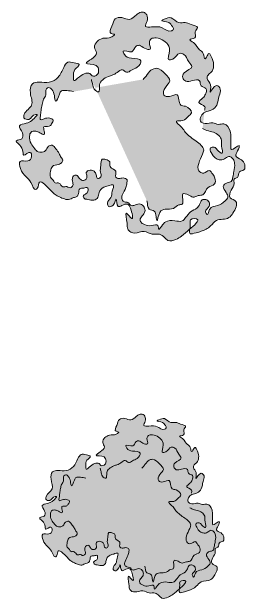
# Model space of a CAD drawing. Header units: metres. Extents: x 180 to 3220, y 13789 to 15035.
# Drawn here: x 1082.64 to 1085.23, y 13824.57 to 13831.1 of the extents above; entities that cross this region are included whole.
import ezdxf

# ---------------------------------------------------------------- set-up
doc = ezdxf.new("R2010")
doc.units = ezdxf.units.M
doc.header["$MEASUREMENT"] = 0
doc.layers.add('04 Дендроплан (растения)', color=7, linetype='Continuous')

# ---------------------------------------------------------------- blocks, each defined once
blk = doc.blocks.new('Кустарник 2 м желтый')
at = {"layer": '04 Дендроплан (растения)', "lineweight": 0, "true_color": 0xfcdf4f}
h = blk.add_hatch(color=41, dxfattribs=at)
edge = h.paths.add_edge_path()
edge.add_spline(control_points=[(-0.8775, -0.4329), (-0.8934, -0.4295), (-0.8897, -0.4759), (-0.9318, -0.5247), (-0.9571, -0.4306), (-1.0114, -0.3848), (-1.0582, -0.3327), (-1.076, -0.2282), (-0.9892, -0.2618), (-0.9484, -0.2159), (-0.9649, -0.1441), (-1.0405, -0.2233), (-1.0207, -0.1182), (-1.1339, -0.0626), (-1.0302, -0.0559), (-1.0312, 0.0133), (-1.0917, 0.0778), (-0.9743, 0.0931), (-0.9422, 0.1227), (-0.9005, 0.1711), (-0.9515, 0.1721), (-0.9599, 0.1131), (-1.0321, 0.1316), (-1.0185, 0.2014), (-0.927, 0.2462), (-0.9752, 0.3511), (-0.9672, 0.4536), (-0.8765, 0.4637), (-0.798, 0.4462), (-0.7059, 0.5014), (-0.6788, 0.5766), (-0.6361, 0.6512), (-0.583, 0.6335), (-0.5061, 0.6212), (-0.5862, 0.5706), (-0.578, 0.5248), (-0.5827, 0.4533), (-0.5124, 0.5328), (-0.4409, 0.5561), (-0.4089, 0.5046), (-0.3614, 0.5207), (-0.3522, 0.5678), (-0.3721, 0.6332), (-0.5055, 0.6116), (-0.4116, 0.6712), (-0.3568, 0.7145), (-0.4049, 0.773), (-0.3722, 0.8292), (-0.3098, 0.8636), (-0.2602, 0.8469), (-0.1974, 0.8921), (-0.2734, 0.8902), (-0.227, 0.9684), (-0.2221, 1.0351), (-0.1419, 1.0459), (-0.0774, 1.0052), (-0.0266, 1.0566), (0.013, 1.0873), (0.0547, 1.091), (0.0831, 1.0559), (0.0877, 1.012), (0.0469, 0.948), (0.1427, 0.9564), (0.2106, 0.963), (0.2721, 0.9021), (0.322, 0.9328), (0.2987, 0.9664), (0.2823, 1.0028), (0.1877, 1.0059), (0.2481, 1.0306), (0.3013, 1.0532), (0.3511, 0.9793), (0.423, 1.0031), (0.4669, 0.9726), (0.5501, 0.9598), (0.4952, 0.909), (0.5305, 0.8469), (0.4356, 0.846), (0.5207, 0.8056), (0.5327, 0.7523), (0.5893, 0.7271), (0.5887, 0.6539), (0.6161, 0.6901), (0.633, 0.7372), (0.6679, 0.658), (0.68, 0.6097), (0.6622, 0.5479), (0.6222, 0.5289), (0.6088, 0.4781), (0.6647, 0.4486), (0.6242, 0.3209), (0.6904, 0.4607), (0.7482, 0.3916), (0.7146, 0.3309), (0.7168, 0.2573), (0.6597, 0.2035), (0.5984, 0.199), (0.5591, 0.1609), (0.546, 0.1049), (0.6081, 0.0798), (0.6616, 0.1081), (0.7151, 0.0727), (0.7814, 0.1007), (0.8282, 0.0302), (0.8278, -0.0388), (0.8306, -0.0848), (0.8209, -0.1775), (0.922, -0.0734), (0.8915, -0.1608), (0.855, -0.2088), (0.9278, -0.2299), (0.9569, -0.2723), (0.9576, -0.3349), (0.8898, -0.3334), (0.9039, -0.3988), (0.8475, -0.4045), (0.868, -0.4628), (0.8276, -0.5026), (0.8034, -0.5859), (0.8865, -0.597), (0.8776, -0.6667), (0.849, -0.7101), (0.8035, -0.7796), (0.7028, -0.7572), (0.6456, -0.8406), (0.5768, -0.8753), (0.5179, -0.8884), (0.4375, -0.9177), (0.4746, -0.8298), (0.451, -0.7615), (0.5472, -0.7587), (0.5076, -0.8226), (0.4553, -0.8566), (0.3978, -0.9186), (0.335, -0.9528), (0.2704, -0.9732), (0.2324, -0.9295), (0.1894, -0.8934), (0.1195, -0.9144), (0.0635, -0.8701), (-0.0013, -0.8888), (-0.0591, -0.9003), (-0.1035, -0.8536), (-0.0941, -0.8008), (-0.1318, -0.6681), (-0.0322, -0.8125), (-0.0627, -0.6812), (-0.0936, -0.6217), (-0.1405, -0.6426), (-0.1972, -0.6698), (-0.1917, -0.5456), (-0.2142, -0.6472), (-0.2675, -0.6647), (-0.2869, -0.6117), (-0.2337, -0.5774), (-0.2412, -0.5226), (-0.2052, -0.4451), (-0.2713, -0.4724), (-0.3163, -0.4792), (-0.3585, -0.5214), (-0.3546, -0.5762), (-0.4024, -0.6093), (-0.4435, -0.588), (-0.4852, -0.5919), (-0.5002, -0.553), (-0.4676, -0.5436), (-0.4476, -0.5228), (-0.4489, -0.4746), (-0.4902, -0.4943), (-0.5357, -0.4867), (-0.5309, -0.536), (-0.5475, -0.5701), (-0.5873, -0.5735), (-0.6241, -0.6001), (-0.6738, -0.5836), (-0.7158, -0.5655), (-0.7557, -0.5435), (-0.789, -0.5034), (-0.8275, -0.4665), (-0.8594, -0.4368), (-0.8775, -0.4329)], knot_values=[0, 0, 0, 0, 0.061635, 0.104191, 0.20069, 0.287743, 0.399729, 0.481531, 0.568583, 0.635648, 0.684134, 0.764334, 0.826964, 0.950272, 1.013409, 1.080272, 1.168532, 1.247819, 1.394597, 1.409479, 1.427557, 1.524682, 1.581269, 1.619678, 1.756166, 1.893623, 2.000641, 2.078584, 2.195344, 2.310781, 2.440226, 2.513605, 2.588141, 2.646149, 2.719321, 2.804029, 2.845045, 2.921578, 3.054193, 3.074566, 3.134737, 3.183093, 3.249164, 3.363631, 3.441023, 3.532365, 3.596253, 3.6716, 3.744423, 3.848663, 3.888401, 3.929251, 4.013292, 4.105978, 4.181645, 4.269648, 4.365204, 4.412428, 4.465819, 4.500984, 4.571137, 4.634313, 4.70192, 4.823299, 4.931602, 4.963088, 4.996582, 5.056515, 5.138901, 5.167728, 5.247716, 5.353469, 5.422828, 5.495918, 5.573328, 5.628111, 5.697334, 5.757868, 5.811625, 5.918047, 5.97726, 6.040717, 6.066188, 6.114678, 6.180549, 6.273287, 6.345576, 6.393396, 6.433357, 6.515698, 6.599412, 6.705793, 6.763065, 6.840231, 6.950856, 7.030388, 7.110358, 7.17348, 7.231698, 7.28937, 7.379027, 7.44284, 7.507501, 7.617387, 7.685443, 7.768072, 7.824905, 7.922952, 7.986383, 8.046084, 8.12391, 8.190001, 8.250549, 8.306808, 8.375221, 8.415102, 8.465452, 8.547205, 8.634018, 8.711041, 8.772989, 8.852075, 8.921518, 9.065475, 9.156831, 9.281194, 9.341014, 9.409287, 9.513022, 9.567263, 9.647679, 9.681069, 9.793758, 9.910756, 9.986414, 10.076361, 10.126146, 10.194641, 10.276903, 10.373982, 10.431678, 10.526687, 10.577361, 10.643499, 10.756646, 10.842438, 10.960426, 11.017187, 11.086315, 11.126767, 11.211481, 11.288046, 11.339845, 11.377829, 11.455283, 11.528342, 11.600891, 11.66055, 11.710968, 11.793735, 11.850802, 11.906359, 11.97582, 12.014837, 12.053183, 12.080761, 12.123243, 12.164381, 12.20847, 12.254369, 12.311415, 12.350029, 12.388398, 12.451439, 12.512501, 12.571422, 12.629825, 12.68256, 12.767304, 12.837585, 12.837585, 12.837585, 12.837585], degree=3, periodic=0)
at = {"layer": '04 Дендроплан (растения)', "color": 7, "lineweight": 0}
for points, knots in [([(-0.8775, -0.4329), (-0.8934, -0.4295), (-0.8897, -0.4759), (-0.9318, -0.5247), (-0.9571, -0.4306), (-1.0114, -0.3848), (-1.0582, -0.3327), (-1.076, -0.2282), (-0.9892, -0.2618), (-0.9484, -0.2159), (-0.9649, -0.1441), (-1.0405, -0.2233), (-1.0207, -0.1182), (-1.1339, -0.0626), (-1.0302, -0.0559), (-1.0312, 0.0133), (-1.0917, 0.0778), (-0.9743, 0.0931), (-0.9422, 0.1227), (-0.9005, 0.1711), (-0.9515, 0.1721), (-0.9599, 0.1131), (-1.0321, 0.1316), (-1.0185, 0.2014), (-0.927, 0.2462), (-0.9752, 0.3511), (-0.9672, 0.4536), (-0.8765, 0.4637), (-0.798, 0.4462), (-0.7059, 0.5014), (-0.6788, 0.5766), (-0.6361, 0.6512), (-0.583, 0.6335), (-0.5061, 0.6212), (-0.5862, 0.5706), (-0.578, 0.5248), (-0.5827, 0.4533), (-0.5124, 0.5328), (-0.4409, 0.5561), (-0.4089, 0.5046), (-0.3614, 0.5207), (-0.3522, 0.5678), (-0.3721, 0.6332), (-0.5055, 0.6116), (-0.4116, 0.6712), (-0.3568, 0.7145), (-0.4049, 0.773), (-0.3722, 0.8292), (-0.3098, 0.8636), (-0.2602, 0.8469), (-0.1974, 0.8921), (-0.2734, 0.8902), (-0.227, 0.9684), (-0.2221, 1.0351), (-0.1419, 1.0459), (-0.0774, 1.0052), (-0.0266, 1.0566), (0.013, 1.0873), (0.0547, 1.091), (0.0831, 1.0559), (0.0877, 1.012), (0.0469, 0.948), (0.1427, 0.9564), (0.2106, 0.963), (0.2721, 0.9021), (0.322, 0.9328), (0.2987, 0.9664), (0.2823, 1.0028), (0.1877, 1.0059), (0.2481, 1.0306), (0.3013, 1.0532), (0.3511, 0.9793), (0.423, 1.0031), (0.4669, 0.9726), (0.5501, 0.9598), (0.4952, 0.909), (0.5305, 0.8469), (0.4356, 0.846), (0.5207, 0.8056), (0.5327, 0.7523), (0.5893, 0.7271), (0.5887, 0.6539), (0.6161, 0.6901), (0.633, 0.7372), (0.6679, 0.658), (0.68, 0.6097), (0.6622, 0.5479), (0.6222, 0.5289), (0.6088, 0.4781), (0.6647, 0.4486), (0.6242, 0.3209), (0.6904, 0.4607), (0.7482, 0.3916), (0.7146, 0.3309), (0.7168, 0.2573), (0.6597, 0.2035), (0.5984, 0.199), (0.5591, 0.1609), (0.546, 0.1049), (0.6081, 0.0798), (0.6616, 0.1081), (0.7151, 0.0727), (0.7814, 0.1007), (0.8282, 0.0302), (0.8278, -0.0388), (0.8306, -0.0848), (0.8209, -0.1775), (0.922, -0.0734), (0.8915, -0.1608), (0.855, -0.2088), (0.9278, -0.2299), (0.9569, -0.2723), (0.9576, -0.3349), (0.8898, -0.3334), (0.9039, -0.3988), (0.8475, -0.4045), (0.868, -0.4628), (0.8276, -0.5026), (0.8034, -0.5859), (0.8865, -0.597), (0.8776, -0.6667), (0.849, -0.7101), (0.8035, -0.7796), (0.7028, -0.7572), (0.6456, -0.8406), (0.5768, -0.8753), (0.5179, -0.8884), (0.4375, -0.9177), (0.4746, -0.8298), (0.451, -0.7615), (0.5472, -0.7587), (0.5076, -0.8226), (0.4553, -0.8566), (0.3978, -0.9186), (0.335, -0.9528), (0.2704, -0.9732), (0.2324, -0.9295), (0.1894, -0.8934), (0.1195, -0.9144), (0.0635, -0.8701), (-0.0013, -0.8888), (-0.0591, -0.9003), (-0.1035, -0.8536), (-0.0941, -0.8008), (-0.1318, -0.6681), (-0.0322, -0.8125), (-0.0627, -0.6812), (-0.0936, -0.6217), (-0.1405, -0.6426), (-0.1972, -0.6698), (-0.1917, -0.5456), (-0.2142, -0.6472), (-0.2675, -0.6647), (-0.2869, -0.6117), (-0.2337, -0.5774), (-0.2412, -0.5226), (-0.2052, -0.4451), (-0.2713, -0.4724), (-0.3163, -0.4792), (-0.3585, -0.5214), (-0.3546, -0.5762), (-0.4024, -0.6093), (-0.4435, -0.588), (-0.4852, -0.5919), (-0.5002, -0.553), (-0.4676, -0.5436), (-0.4476, -0.5228), (-0.4489, -0.4746), (-0.4902, -0.4943), (-0.5357, -0.4867), (-0.5309, -0.536), (-0.5475, -0.5701), (-0.5873, -0.5735), (-0.6241, -0.6001), (-0.6738, -0.5836), (-0.7158, -0.5655), (-0.7557, -0.5435), (-0.789, -0.5034), (-0.8275, -0.4665), (-0.8594, -0.4368), (-0.8775, -0.4329)], [0, 0, 0, 0, 0.061635, 0.104191, 0.20069, 0.287743, 0.399729, 0.481531, 0.568583, 0.635648, 0.684134, 0.764334, 0.826964, 0.950272, 1.013409, 1.080272, 1.168532, 1.247819, 1.394597, 1.409479, 1.427557, 1.524682, 1.581269, 1.619678, 1.756166, 1.893623, 2.000641, 2.078584, 2.195344, 2.310781, 2.440226, 2.513605, 2.588141, 2.646149, 2.719321, 2.804029, 2.845045, 2.921578, 3.054193, 3.074566, 3.134737, 3.183093, 3.249164, 3.363631, 3.441023, 3.532365, 3.596253, 3.6716, 3.744423, 3.848663, 3.888401, 3.929251, 4.013292, 4.105978, 4.181645, 4.269648, 4.365204, 4.412428, 4.465819, 4.500984, 4.571137, 4.634313, 4.70192, 4.823299, 4.931602, 4.963088, 4.996582, 5.056515, 5.138901, 5.167728, 5.247716, 5.353469, 5.422828, 5.495918, 5.573328, 5.628111, 5.697334, 5.757868, 5.811625, 5.918047, 5.97726, 6.040717, 6.066188, 6.114678, 6.180549, 6.273287, 6.345576, 6.393396, 6.433357, 6.515698, 6.599412, 6.705793, 6.763065, 6.840231, 6.950856, 7.030388, 7.110358, 7.17348, 7.231698, 7.28937, 7.379027, 7.44284, 7.507501, 7.617387, 7.685443, 7.768072, 7.824905, 7.922952, 7.986383, 8.046084, 8.12391, 8.190001, 8.250549, 8.306808, 8.375221, 8.415102, 8.465452, 8.547205, 8.634018, 8.711041, 8.772989, 8.852075, 8.921518, 9.065475, 9.156831, 9.281194, 9.341014, 9.409287, 9.513022, 9.567263, 9.647679, 9.681069, 9.793758, 9.910756, 9.986414, 10.076361, 10.126146, 10.194641, 10.276903, 10.373982, 10.431678, 10.526687, 10.577361, 10.643499, 10.756646, 10.842438, 10.960426, 11.017187, 11.086315, 11.126767, 11.211481, 11.288046, 11.339845, 11.377829, 11.455283, 11.528342, 11.600891, 11.66055, 11.710968, 11.793735, 11.850802, 11.906359, 11.97582, 12.014837, 12.053183, 12.080761, 12.123243, 12.164381, 12.20847, 12.254369, 12.311415, 12.350029, 12.388398, 12.451439, 12.512501, 12.571422, 12.629825, 12.68256, 12.767304, 12.837585, 12.837585, 12.837585, 12.837585]), ([(0.5928, 0.2081), (0.5965, 0.2177), (0.6063, 0.256), (0.5099, 0.2697), (0.5801, 0.3168), (0.6041, 0.3503), (0.6214, 0.4129), (0.5507, 0.4163), (0.5591, 0.4917), (0.4818, 0.475), (0.4295, 0.4566), (0.3899, 0.499), (0.4087, 0.5618), (0.5067, 0.5846), (0.4386, 0.6504), (0.4292, 0.7082), (0.351, 0.7286), (0.334, 0.6666), (0.2615, 0.6529), (0.2765, 0.7188), (0.2881, 0.779), (0.2271, 0.8372), (0.1709, 0.8591), (0.1142, 0.8554), (0.0878, 0.8102), (0.1289, 0.7407), (0.0473, 0.7602), (0.0186, 0.7975), (-0.0358, 0.7796), (-0.0456, 0.7052), (-0.1489, 0.7632), (-0.1196, 0.6879), (-0.0639, 0.67), (0.0529, 0.674), (-0.0067, 0.5838), (-0.0583, 0.5752), (-0.1045, 0.5338), (-0.144, 0.5871), (-0.1893, 0.543), (-0.2285, 0.5235), (-0.2767, 0.5094), (-0.3221, 0.4848), (-0.3562, 0.4383), (-0.3399, 0.3519), (-0.4067, 0.3983), (-0.4068, 0.4422), (-0.4197, 0.4716), (-0.4194, 0.4843)], [0, 0, 0, 0, 0.039515, 0.124187, 0.193529, 0.245076, 0.309455, 0.373547, 0.432, 0.515329, 0.587711, 0.640318, 0.696289, 0.810562, 0.87463, 0.975445, 1.026252, 1.125262, 1.177225, 1.214366, 1.329161, 1.411583, 1.503728, 1.561118, 1.605714, 1.68364, 1.748811, 1.815724, 1.858894, 1.932639, 2.028574, 2.067156, 2.15751, 2.27018, 2.357134, 2.430483, 2.489245, 2.543924, 2.611399, 2.67538, 2.720283, 2.80083, 2.864286, 2.945361, 3.001407, 3.069014, 3.11738, 3.11738, 3.11738, 3.11738]), ([(0.0774, -0.6053), (0.0847, -0.6295), (0.0759, -0.6867), (0.1549, -0.688), (0.1556, -0.7374), (0.1723, -0.8148), (0.178, -0.6957), (0.246, -0.6733), (0.3147, -0.6852), (0.3504, -0.6377), (0.4224, -0.6397), (0.3677, -0.5232), (0.4513, -0.548), (0.4886, -0.5818), (0.5335, -0.5528), (0.5969, -0.5575), (0.6069, -0.4706), (0.6932, -0.4684), (0.6915, -0.4006), (0.6664, -0.3674), (0.635, -0.3121), (0.59, -0.3694), (0.5255, -0.335), (0.5413, -0.2567), (0.5658, -0.2026), (0.5934, -0.1453), (0.5619, -0.101), (0.502, -0.0564), (0.4285, -0.0084), (0.3934, 0.0574), (0.3075, 0.1231), (0.4097, 0.106), (0.4386, 0.1487), (0.4974, 0.1907), (0.4357, 0.2507), (0.3545, 0.2438), (0.3715, 0.3799), (0.2868, 0.3237), (0.2107, 0.3381), (0.2356, 0.4201), (0.3056, 0.4698), (0.2334, 0.5398), (0.1797, 0.5965), (0.1034, 0.5698), (0.0769, 0.5209), (0.0521, 0.4945), (0.043, 0.4847)], [0, 0, 0, 0, 0.096565, 0.157341, 0.224117, 0.270893, 0.370858, 0.442792, 0.536306, 0.608894, 0.646407, 0.762996, 0.822977, 0.883526, 0.946536, 0.999043, 1.100514, 1.185498, 1.249882, 1.301885, 1.361202, 1.429422, 1.491394, 1.575229, 1.68944, 1.737777, 1.798335, 1.870755, 2.033608, 2.099877, 2.193785, 2.26587, 2.342454, 2.397568, 2.497715, 2.55312, 2.6773, 2.765085, 2.829533, 2.918859, 3.006591, 3.105393, 3.219159, 3.287235, 3.374016, 3.425019, 3.425019, 3.425019, 3.425019]), ([(-0.5816, 0.3747), (-0.5997, 0.3835), (-0.6347, 0.3804), (-0.6924, 0.3929), (-0.7099, 0.3428), (-0.7437, 0.2563), (-0.7507, 0.3498), (-0.7661, 0.3864), (-0.7987, 0.4174), (-0.8401, 0.3968), (-0.8158, 0.3452), (-0.8538, 0.3061), (-0.8615, 0.2575), (-0.8725, 0.2055), (-0.8743, 0.1669), (-0.8835, 0.1135), (-0.8336, 0.1369), (-0.8018, 0.1427), (-0.7499, 0.1217), (-0.7773, 0.0858), (-0.7988, 0.055), (-0.8595, 0.0729), (-0.8414, 0.025), (-0.8378, -0.023), (-0.8851, 0.0092), (-0.9174, 0.0229), (-0.9664, 0.0186), (-0.9786, -0.0355), (-0.9672, -0.09), (-0.9314, -0.1329), (-0.9026, -0.1675), (-0.866, -0.1708), (-0.8261, -0.158), (-0.815, -0.114), (-0.7656, -0.0982), (-0.7384, -0.1407), (-0.7086, -0.174), (-0.6958, -0.2118), (-0.6711, -0.2357), (-0.6851, -0.2666), (-0.7217, -0.2807), (-0.7769, -0.2845), (-0.7855, -0.3416), (-0.7988, -0.3927), (-0.7609, -0.4143), (-0.7484, -0.4526), (-0.6998, -0.431), (-0.686, -0.4949), (-0.6428, -0.4681), (-0.6184, -0.4923), (-0.5806, -0.4767), (-0.5867, -0.4407), (-0.5945, -0.4116), (-0.5864, -0.3793), (-0.5487, -0.3666), (-0.5305, -0.4003), (-0.5037, -0.4285), (-0.4657, -0.4138), (-0.4556, -0.3808), (-0.4782, -0.3458), (-0.4283, -0.3202), (-0.386, -0.3408), (-0.3767, -0.3741), (-0.3671, -0.4129), (-0.3217, -0.3877), (-0.3496, -0.3389), (-0.3311, -0.2936), (-0.3374, -0.2229), (-0.2874, -0.2337), (-0.2462, -0.2488), (-0.2625, -0.3022), (-0.224, -0.3174), (-0.191, -0.3433), (-0.2169, -0.3893), (-0.1709, -0.4103), (-0.1392, -0.3918), (-0.0942, -0.4092), (-0.1035, -0.4494), (-0.1108, -0.496), (-0.1433, -0.5391), (-0.1536, -0.5918), (-0.1247, -0.6183), (-0.0871, -0.6126), (-0.0687, -0.6552), (-0.0236, -0.6391), (0.0182, -0.6245), (0.0558, -0.6579), (0.0648, -0.7037), (0.0361, -0.7367), (0.0074, -0.7714), (0.0284, -0.8049), (0.0668, -0.8227), (0.1119, -0.8347), (0.1844, -0.8022), (0.176, -0.8782), (0.2155, -0.8219), (0.2444, -0.7824), (0.3212, -0.7764), (0.3886, -0.7975), (0.4307, -0.748), (0.4629, -0.6976), (0.5229, -0.6778), (0.5522, -0.6356), (0.5625, -0.5914), (0.6083, -0.5881), (0.6371, -0.6134), (0.6434, -0.6643), (0.5878, -0.6861), (0.6247, -0.7475), (0.6331, -0.6524), (0.714, -0.655), (0.7658, -0.6163), (0.8102, -0.5727), (0.7871, -0.5236), (0.7441, -0.4785), (0.7907, -0.4364), (0.8395, -0.4376), (0.8472, -0.3856), (0.8572, -0.3352), (0.868, -0.2789), (0.8536, -0.2276), (0.8089, -0.1939), (0.7725, -0.2338), (0.7272, -0.2408), (0.6799, -0.2188), (0.6571, -0.1816), (0.6312, -0.1249), (0.6859, -0.1169), (0.7061, -0.1503), (0.7698, -0.2007), (0.7363, -0.1055), (0.7521, -0.0524), (0.7105, -0.0028), (0.6572, 0.0173), (0.6093, 0.0253), (0.5837, 0.0412), (0.5757, 0.0433)], [0, 0, 0, 0, 0.076348, 0.137294, 0.184053, 0.272968, 0.338396, 0.414387, 0.454233, 0.484731, 0.555911, 0.611711, 0.675054, 0.741347, 0.807018, 0.846193, 0.887745, 0.951995, 0.997513, 1.043606, 1.083157, 1.141488, 1.192448, 1.228734, 1.281549, 1.331129, 1.386059, 1.432404, 1.518003, 1.592858, 1.645275, 1.67892, 1.727153, 1.790419, 1.832666, 1.890132, 1.955244, 2.007796, 2.041633, 2.071017, 2.117097, 2.189132, 2.249218, 2.316327, 2.363542, 2.399812, 2.443377, 2.505936, 2.552562, 2.579837, 2.623488, 2.664128, 2.700823, 2.742591, 2.776082, 2.823251, 2.867658, 2.912646, 2.947522, 2.987626, 3.042394, 3.098967, 3.14449, 3.17888, 3.217793, 3.271768, 3.348835, 3.420269, 3.461001, 3.511739, 3.565714, 3.61737, 3.648137, 3.71342, 3.75057, 3.800436, 3.852338, 3.88427, 3.940905, 4.035624, 4.086459, 4.125478, 4.163918, 4.216297, 4.255911, 4.32343, 4.374861, 4.425464, 4.48343, 4.537267, 4.573612, 4.613901, 4.69579, 4.765606, 4.809973, 4.854072, 4.926952, 5.029346, 5.113566, 5.168992, 5.255366, 5.341238, 5.391165, 5.449621, 5.490482, 5.539879, 5.583481, 5.661131, 5.6962, 5.760436, 5.859072, 5.961323, 6.012102, 6.069897, 6.145781, 6.208359, 6.255779, 6.30992, 6.373349, 6.465128, 6.51742, 6.575399, 6.631903, 6.69083, 6.741497, 6.817217, 6.871831, 6.916231, 6.962478, 7.029269, 7.110796, 7.191188, 7.257333, 7.327455, 7.407784, 7.439591, 7.439591, 7.439591, 7.439591])]:
    blk.add_open_spline(points, degree=3, knots=knots, dxfattribs=at)
blk = doc.blocks.new('A$C737D6D55')
at = {"layer": '04 Дендроплан (растения)', "lineweight": 0, "true_color": 0xcee5b3}
h = blk.add_hatch(color=254, dxfattribs=at)
edge = h.paths.add_edge_path()
edge.add_spline(control_points=[(-1.0858, -0.5225), (-1.1055, -0.5183), (-1.1009, -0.5758), (-1.1532, -0.6364), (-1.1846, -0.5196), (-1.252, -0.4628), (-1.3101, -0.398), (-1.3322, -0.2684), (-1.2245, -0.3101), (-1.1738, -0.2531), (-1.1942, -0.1639), (-1.2882, -0.2623), (-1.2636, -0.1319), (-1.404, -0.0628), (-1.2754, -0.0545), (-1.2766, 0.0313), (-1.3516, 0.1115), (-1.2059, 0.1305), (-1.1661, 0.1672), (-1.1143, 0.2272), (-1.1776, 0.2285), (-1.1881, 0.1553), (-1.2777, 0.1782), (-1.2608, 0.2648), (-1.1472, 0.3206), (-1.2071, 0.4508), (-1.1972, 0.578), (-1.0845, 0.5905), (-0.9872, 0.5688), (-0.8728, 0.6372), (-0.8392, 0.7307), (-0.7861, 0.8232), (-0.7203, 0.8013), (-0.6248, 0.7861), (-0.7242, 0.7231), (-0.7141, 0.6664), (-0.7198, 0.5776), (-0.6326, 0.6763), (-0.5439, 0.7051), (-0.5041, 0.6413), (-0.4451, 0.6613), (-0.4338, 0.7197), (-0.4584, 0.8009), (-0.624, 0.7741), (-0.5075, 0.848), (-0.4394, 0.9019), (-0.4991, 0.9744), (-0.4586, 1.0442), (-0.3812, 1.087), (-0.3195, 1.0661), (-0.2416, 1.1223), (-0.3359, 1.12), (-0.2783, 1.217), (-0.2723, 1.2997), (-0.1727, 1.3132), (-0.0927, 1.2627), (-0.0296, 1.3265), (0.0195, 1.3646), (0.0714, 1.3691), (0.1065, 1.3256), (0.1123, 1.2711), (0.0617, 1.1917), (0.1805, 1.2021), (0.2648, 1.2103), (0.3412, 1.1347), (0.4032, 1.1728), (0.3742, 1.2144), (0.3539, 1.2596), (0.2364, 1.2636), (0.3115, 1.2942), (0.3775, 1.3222), (0.4393, 1.2305), (0.5286, 1.26), (0.5831, 1.2222), (0.6863, 1.2063), (0.6182, 1.1433), (0.662, 1.0661), (0.5442, 1.0651), (0.6498, 1.0149), (0.6647, 0.9488), (0.735, 0.9174), (0.7342, 0.8265), (0.7682, 0.8715), (0.7892, 0.93), (0.8325, 0.8317), (0.8475, 0.7718), (0.8255, 0.695), (0.7758, 0.6714), (0.7592, 0.6084), (0.8286, 0.5717), (0.7783, 0.4132), (0.8604, 0.5868), (0.9321, 0.501), (0.8905, 0.4257), (0.8932, 0.3343), (0.8224, 0.2675), (0.7462, 0.2619), (0.6974, 0.2147), (0.6812, 0.1452), (0.7583, 0.114), (0.8247, 0.149), (0.8911, 0.1051), (0.9734, 0.1399), (1.0315, 0.0523), (1.031, -0.0333), (1.0345, -0.0904), (1.0224, -0.2055), (1.1479, -0.0762), (1.1101, -0.1847), (1.0648, -0.2443), (1.1552, -0.2705), (1.1913, -0.3232), (1.1922, -0.4008), (1.1079, -0.399), (1.1254, -0.4801), (1.0555, -0.4872), (1.081, -0.5596), (1.0308, -0.6089), (1.0007, -0.7124), (1.1039, -0.7261), (1.0928, -0.8126), (1.0574, -0.8665), (1.0008, -0.9528), (0.8758, -0.925), (0.8049, -1.0285), (0.7195, -1.0717), (0.6463, -1.0879), (0.5466, -1.1243), (0.5926, -1.0151), (0.5633, -0.9303), (0.6828, -0.9268), (0.6335, -1.0062), (0.5687, -1.0484), (0.4972, -1.1254), (0.4193, -1.1678), (0.3391, -1.1932), (0.292, -1.1389), (0.2385, -1.094), (0.1518, -1.1202), (0.0823, -1.0652), (0.0018, -1.0884), (-0.0699, -1.1026), (-0.125, -1.0447), (-0.1134, -0.9791), (-0.1602, -0.8144), (-0.0366, -0.9937), (-0.0744, -0.8306), (-0.1127, -0.7568), (-0.1709, -0.7828), (-0.2414, -0.8166), (-0.2345, -0.6624), (-0.2624, -0.7885), (-0.3286, -0.8102), (-0.3527, -0.7445), (-0.2867, -0.7019), (-0.2959, -0.6338), (-0.2512, -0.5376), (-0.3334, -0.5715), (-0.3892, -0.5799), (-0.4416, -0.6323), (-0.4367, -0.7003), (-0.4961, -0.7415), (-0.5471, -0.715), (-0.5988, -0.7199), (-0.6174, -0.6715), (-0.5769, -0.6599), (-0.5522, -0.6341), (-0.5538, -0.5743), (-0.605, -0.5987), (-0.6616, -0.5892), (-0.6555, -0.6504), (-0.6761, -0.6928), (-0.7255, -0.697), (-0.7713, -0.73), (-0.8329, -0.7096), (-0.885, -0.6871), (-0.9346, -0.6597), (-0.976, -0.61), (-1.0237, -0.5642), (-1.0634, -0.5273), (-1.0858, -0.5225)], knot_values=[0, 0, 0, 0, 0.060322, 0.101972, 0.196415, 0.281614, 0.391215, 0.471275, 0.556473, 0.622108, 0.669562, 0.748053, 0.80935, 0.930031, 0.991823, 1.057262, 1.143643, 1.22124, 1.364893, 1.379457, 1.39715, 1.492206, 1.547588, 1.585179, 1.71876, 1.853289, 1.958027, 2.03431, 2.148583, 2.261562, 2.388249, 2.460065, 2.533014, 2.589786, 2.661399, 2.744303, 2.784445, 2.859348, 2.989139, 3.009078, 3.067967, 3.115293, 3.179957, 3.291985, 3.367729, 3.457126, 3.519653, 3.593395, 3.664666, 3.766687, 3.805578, 3.845558, 3.927809, 4.018521, 4.092576, 4.178704, 4.272225, 4.318444, 4.370697, 4.405113, 4.473772, 4.535602, 4.601769, 4.720563, 4.826559, 4.857374, 4.890154, 4.948811, 5.029443, 5.057656, 5.135939, 5.23944, 5.307322, 5.378855, 5.454617, 5.508233, 5.575981, 5.635225, 5.687837, 5.791993, 5.849945, 5.912049, 5.936978, 5.984436, 6.048904, 6.139666, 6.210415, 6.257217, 6.296326, 6.376913, 6.458845, 6.56296, 6.619012, 6.694534, 6.802803, 6.880641, 6.958907, 7.020685, 7.077663, 7.134106, 7.221853, 7.284308, 7.347592, 7.455137, 7.521743, 7.602612, 7.658234, 7.754194, 7.816273, 7.874702, 7.950871, 8.015554, 8.074812, 8.129873, 8.196829, 8.235861, 8.285138, 8.365149, 8.450114, 8.525495, 8.586125, 8.663525, 8.731489, 8.87238, 8.961791, 9.083505, 9.142051, 9.208869, 9.310395, 9.36348, 9.442183, 9.474862, 9.585151, 9.699657, 9.773703, 9.861735, 9.910459, 9.977495, 10.058005, 10.153016, 10.209483, 10.302469, 10.352064, 10.416793, 10.52753, 10.611494, 10.726969, 10.782521, 10.850177, 10.889767, 10.972676, 11.047611, 11.098306, 11.135481, 11.211285, 11.282788, 11.353792, 11.412181, 11.461524, 11.542529, 11.59838, 11.652753, 11.720736, 11.758921, 11.796451, 11.823441, 11.865018, 11.90528, 11.94843, 11.993352, 12.049182, 12.086973, 12.124526, 12.186223, 12.245985, 12.303651, 12.36081, 12.412422, 12.495361, 12.564144, 12.564144, 12.564144, 12.564144], degree=3, periodic=0)
edge = h.paths.add_edge_path(flags=16)
edge.add_spline(control_points=[(0.7393, 0.2732), (0.744, 0.2852), (0.756, 0.3326), (0.6364, 0.3497), (0.7235, 0.4081), (0.7534, 0.4497), (0.7748, 0.5274), (0.6871, 0.5317), (0.6975, 0.6253), (0.6015, 0.6045), (0.5366, 0.5817), (0.4875, 0.6343), (0.5108, 0.7123), (0.6324, 0.7406), (0.5478, 0.8223), (0.5362, 0.894), (0.4391, 0.9193), (0.4181, 0.8424), (0.328, 0.8254), (0.3467, 0.9072), (0.3611, 0.9819), (0.2854, 1.0541), (0.2156, 1.0813), (0.1453, 1.0767), (0.1124, 1.0206), (0.1634, 0.9343), (0.0621, 0.9585), (0.0265, 1.0049), (-0.041, 0.9827), (-0.0531, 0.8903), (-0.1814, 0.9623), (-0.145, 0.8688), (-0.0758, 0.8466), (0.0692, 0.8515), (-0.0048, 0.7396), (-0.0689, 0.7289), (-0.1262, 0.6775), (-0.1753, 0.7437), (-0.2315, 0.6889), (-0.2801, 0.6647), (-0.34, 0.6472), (-0.3964, 0.6166), (-0.4387, 0.559), (-0.4185, 0.4517), (-0.5013, 0.5093), (-0.5016, 0.5639), (-0.5175, 0.6003), (-0.5172, 0.616)], knot_values=[0, 0, 0, 0, 0.038674, 0.121542, 0.189407, 0.239856, 0.302864, 0.365591, 0.422798, 0.504352, 0.575193, 0.626679, 0.681458, 0.793297, 0.856, 0.954668, 1.004393, 1.101294, 1.152151, 1.1885, 1.30085, 1.381516, 1.471698, 1.527866, 1.571512, 1.647778, 1.711561, 1.777049, 1.8193, 1.891474, 1.985365, 2.023126, 2.111555, 2.221825, 2.306928, 2.378714, 2.436224, 2.489738, 2.555776, 2.618395, 2.662341, 2.741173, 2.803277, 2.882625, 2.937477, 3.003644, 3.05098, 3.05098, 3.05098, 3.05098], degree=3, periodic=0)
edge.add_spline(control_points=[(0.0995, -0.7364), (0.1086, -0.7666), (0.0976, -0.8375), (0.1957, -0.8392), (0.1967, -0.9005), (0.2174, -0.9966), (0.2244, -0.8487), (0.3088, -0.8208), (0.3941, -0.8357), (0.4384, -0.7767), (0.5278, -0.7791), (0.4598, -0.6346), (0.5637, -0.6653), (0.61, -0.7073), (0.6657, -0.6713), (0.7443, -0.6771), (0.7569, -0.5693), (0.864, -0.5665), (0.8618, -0.4824), (0.8307, -0.4411), (0.7916, -0.3725), (0.7359, -0.4436), (0.6557, -0.401), (0.6754, -0.3037), (0.7057, -0.2366), (0.74, -0.1655), (0.701, -0.1105), (0.6265, -0.0551), (0.5353, 0.0045), (0.4918, 0.0862), (0.3851, 0.1677), (0.512, 0.1464), (0.5479, 0.1994), (0.6209, 0.2516), (0.5442, 0.3261), (0.4435, 0.3176), (0.4646, 0.4865), (0.3594, 0.4167), (0.265, 0.4346), (0.2959, 0.5364), (0.3828, 0.5981), (0.2931, 0.6849), (0.2265, 0.7553), (0.1318, 0.7221), (0.099, 0.6616), (0.0682, 0.6288), (0.0569, 0.6166)], knot_values=[0, 0, 0, 0, 0.094508, 0.153989, 0.219343, 0.265123, 0.362959, 0.433361, 0.524883, 0.595925, 0.632639, 0.746744, 0.805448, 0.864707, 0.926375, 0.977764, 1.077074, 1.160247, 1.223259, 1.274155, 1.332209, 1.398976, 1.459628, 1.541677, 1.653455, 1.700763, 1.760031, 1.830908, 1.990293, 2.05515, 2.147057, 2.217607, 2.29256, 2.346499, 2.444514, 2.498739, 2.620274, 2.706189, 2.769264, 2.856687, 2.942551, 3.039249, 3.150591, 3.217217, 3.30215, 3.352066, 3.352066, 3.352066, 3.352066], degree=3, periodic=0)
edge.add_spline(control_points=[(-0.7185, 0.4801), (-0.7409, 0.4909), (-0.7843, 0.4871), (-0.8561, 0.5026), (-0.8777, 0.4405), (-0.9197, 0.333), (-0.9284, 0.449), (-0.9475, 0.4945), (-0.988, 0.5331), (-1.0394, 0.5074), (-1.0092, 0.4434), (-1.0563, 0.3948), (-1.066, 0.3345), (-1.0796, 0.2699), (-1.0819, 0.2221), (-1.0932, 0.1557), (-1.0312, 0.1848), (-0.9918, 0.1921), (-0.9274, 0.166), (-0.9615, 0.1214), (-0.9882, 0.0832), (-1.0634, 0.1054), (-1.041, 0.0459), (-1.0365, -0.0136), (-1.0953, 0.0264), (-1.1353, 0.0434), (-1.1962, 0.038), (-1.2112, -0.0291), (-1.1972, -0.0968), (-1.1527, -0.1501), (-1.117, -0.193), (-1.0715, -0.1972), (-1.022, -0.1812), (-1.0082, -0.1266), (-0.9469, -0.107), (-0.9131, -0.1597), (-0.8761, -0.2011), (-0.8602, -0.2481), (-0.8296, -0.2777), (-0.847, -0.316), (-0.8924, -0.3335), (-0.961, -0.3383), (-0.9716, -0.4091), (-0.9881, -0.4726), (-0.9411, -0.4993), (-0.9255, -0.547), (-0.8652, -0.5201), (-0.8481, -0.5994), (-0.7944, -0.5661), (-0.7641, -0.5961), (-0.7172, -0.5768), (-0.7248, -0.5321), (-0.7345, -0.496), (-0.7245, -0.4559), (-0.6777, -0.4402), (-0.6551, -0.482), (-0.6218, -0.517), (-0.5747, -0.4988), (-0.5621, -0.4578), (-0.5902, -0.4144), (-0.5282, -0.3826), (-0.4757, -0.4081), (-0.4641, -0.4494), (-0.4522, -0.4976), (-0.3959, -0.4664), (-0.4305, -0.4057), (-0.4075, -0.3495), (-0.4154, -0.2617), (-0.3533, -0.2752), (-0.3021, -0.2939), (-0.3223, -0.3602), (-0.2746, -0.379), (-0.2337, -0.4112), (-0.2658, -0.4683), (-0.2087, -0.4944), (-0.1694, -0.4715), (-0.1135, -0.4931), (-0.125, -0.543), (-0.1341, -0.6008), (-0.1744, -0.6542), (-0.1872, -0.7197), (-0.1514, -0.7526), (-0.1047, -0.7455), (-0.0818, -0.7985), (-0.0259, -0.7785), (0.026, -0.7603), (0.0727, -0.8018), (0.0839, -0.8586), (0.0483, -0.8996), (0.0127, -0.9427), (0.0387, -0.9842), (0.0863, -1.0064), (0.1423, -1.0212), (0.2323, -0.9809), (0.2219, -1.0752), (0.271, -1.0053), (0.3068, -0.9563), (0.4021, -0.9488), (0.4858, -0.975), (0.5381, -0.9136), (0.5781, -0.8511), (0.6526, -0.8265), (0.689, -0.7741), (0.7017, -0.7192), (0.7586, -0.7151), (0.7943, -0.7465), (0.8021, -0.8097), (0.7331, -0.8367), (0.7789, -0.913), (0.7893, -0.795), (0.8897, -0.7982), (0.954, -0.7501), (1.0092, -0.696), (0.9805, -0.635), (0.9271, -0.5791), (0.985, -0.5268), (1.0455, -0.5283), (1.0551, -0.4638), (1.0675, -0.4012), (1.0809, -0.3313), (1.063, -0.2676), (1.0075, -0.2258), (0.9624, -0.2753), (0.9062, -0.284), (0.8474, -0.2568), (0.8192, -0.2105), (0.7869, -0.1401), (0.8549, -0.1303), (0.88, -0.1717), (0.959, -0.2342), (0.9175, -0.1161), (0.937, -0.0501), (0.8854, 0.0114), (0.8193, 0.0364), (0.7597, 0.0464), (0.7281, 0.066), (0.718, 0.0687)], knot_values=[0, 0, 0, 0, 0.074722, 0.134369, 0.180133, 0.267154, 0.331188, 0.405561, 0.444557, 0.474406, 0.54407, 0.598681, 0.660675, 0.725557, 0.789828, 0.828169, 0.868836, 0.931718, 0.976266, 1.021378, 1.060085, 1.117175, 1.167049, 1.202562, 1.254252, 1.302776, 1.356536, 1.401893, 1.48567, 1.55893, 1.610231, 1.643159, 1.690364, 1.752283, 1.79363, 1.849872, 1.913598, 1.96503, 1.998146, 2.026905, 2.072003, 2.142504, 2.20131, 2.266989, 2.313198, 2.348696, 2.391333, 2.45256, 2.498193, 2.524886, 2.567608, 2.607382, 2.643296, 2.684174, 2.716952, 2.763116, 2.806577, 2.850606, 2.88474, 2.92399, 2.977591, 3.032959, 3.077512, 3.11117, 3.149254, 3.20208, 3.277505, 3.347417, 3.387282, 3.436939, 3.489765, 3.54032, 3.570432, 3.634324, 3.670683, 3.719487, 3.770283, 3.801535, 3.856964, 3.949666, 3.999417, 4.037606, 4.075226, 4.12649, 4.16526, 4.231341, 4.281676, 4.331202, 4.387933, 4.440623, 4.476194, 4.515624, 4.59577, 4.664099, 4.707521, 4.750681, 4.822008, 4.922221, 5.004647, 5.058893, 5.143426, 5.22747, 5.276333, 5.333544, 5.373535, 5.42188, 5.464552, 5.540549, 5.574871, 5.637738, 5.734273, 5.834347, 5.884044, 5.940608, 6.014876, 6.076121, 6.122531, 6.175519, 6.237596, 6.327421, 6.378599, 6.435343, 6.490644, 6.548316, 6.597903, 6.67201, 6.725461, 6.768916, 6.814177, 6.879545, 6.959336, 7.038016, 7.102752, 7.171381, 7.249998, 7.281128, 7.281128, 7.281128, 7.281128], degree=3, periodic=0)
at = {"layer": '04 Дендроплан (растения)', "color": 7, "lineweight": 0}
for points, start_tangent, end_tangent in [([(-1.0858, -0.5225), (-1.1112, -0.5772), (-1.1376, -0.6094), (-1.1905, -0.5312), (-1.2455, -0.4661), (-1.308, -0.3761), (-1.3105, -0.2961), (-1.2255, -0.2911), (-1.183, -0.2411), (-1.198, -0.1961), (-1.2705, -0.2261), (-1.283, -0.1661), (-1.3506, -0.0661), (-1.293, -0.0436), (-1.2855, 0.0215), (-1.3181, 0.1015), (-1.2455, 0.129), (-1.1279, 0.2115), (-1.1204, 0.224), (-1.1379, 0.2265), (-1.2155, 0.1715), (-1.268, 0.189), (-1.2655, 0.2265), (-1.183, 0.3315), (-1.1973, 0.4653), (-1.1751, 0.5676), (-1.1009, 0.5854), (-0.9866, 0.5839), (-0.8887, 0.6403), (-0.8262, 0.7504), (-0.7816, 0.8068), (-0.7089, 0.8009), (-0.6555, 0.7816), (-0.7015, 0.7267), (-0.7164, 0.6451), (-0.7134, 0.6051), (-0.6511, 0.6466), (-0.5235, 0.6704), (-0.5101, 0.6555), (-0.4528, 0.6691), (-0.4385, 0.7142), (-0.4661, 0.7726), (-0.5759, 0.7952), (-0.5174, 0.8433), (-0.461, 0.9127), (-0.483, 0.9712), (-0.4537, 1.0389), (-0.3915, 1.0737), (-0.2908, 1.0901), (-0.2615, 1.1157), (-0.3, 1.1267), (-0.2902, 1.2084), (-0.2533, 1.2912), (-0.1803, 1.3039), (-0.0965, 1.284), (-0.0178, 1.3346), (0.0209, 1.3598), (0.0732, 1.3598), (0.0966, 1.3346), (0.102, 1.2662), (0.0849, 1.2067), (0.1507, 1.1995), (0.2691, 1.1903), (0.3691, 1.1552), (0.3934, 1.1741), (0.3817, 1.2047), (0.3421, 1.248), (0.2655, 1.2732), (0.2907, 1.2858), (0.3673, 1.302), (0.4556, 1.248), (0.5235, 1.2497), (0.5911, 1.2263), (0.6595, 1.1939), (0.637, 1.1453), (0.6316, 1.0777), (0.5757, 1.0579), (0.6172, 1.0255), (0.6842, 0.9458), (0.7247, 0.9044), (0.7455, 0.8458), (0.7617, 0.8648), (0.7878, 0.9044), (0.823, 0.8503), (0.8401, 0.7612), (0.8139, 0.6954), (0.7789, 0.6644), (0.769, 0.6266), (0.8068, 0.5555), (0.8015, 0.4737), (0.8744, 0.5481), (0.9148, 0.5093), (0.9019, 0.4349), (0.876, 0.3298), (0.8193, 0.2764), (0.7449, 0.2521), (0.7012, 0.2085), (0.6947, 0.1519), (0.7449, 0.126), (0.8323, 0.1341), (0.8921, 0.1163), (0.9552, 0.1211), (1.0252, 0.0394), (1.0316, -0.0269), (1.0316, -0.1077), (1.0376, -0.163), (1.1234, -0.1202), (1.1077, -0.1802), (1.0862, -0.2346), (1.1491, -0.2774), (1.1864, -0.3303), (1.1778, -0.389), (1.1277, -0.4119), (1.1048, -0.4748), (1.0705, -0.4934), (1.0691, -0.5426), (1.0361, -0.6156), (1.0261, -0.6999), (1.0891, -0.7414), (1.0905, -0.802), (1.0547, -0.8706), (1.0103, -0.9221), (0.873, -0.9536), (0.807, -1.014), (0.7012, -1.074), (0.6448, -1.09), (0.579, -1.1014), (0.5804, -0.9999), (0.5847, -0.947), (0.6634, -0.947), (0.6505, -0.977), (0.5704, -1.0528), (0.4846, -1.1286), (0.4199, -1.1646), (0.3326, -1.176), (0.2954, -1.1445), (0.2396, -1.1074), (0.1591, -1.1059), (0.069, -1.0758), (0.0132, -1.0844), (-0.0798, -1.0844), (-0.1142, -1.0487), (-0.1213, -0.9843), (-0.1286, -0.8738), (-0.0685, -0.9325), (-0.0842, -0.8181), (-0.1157, -0.7723), (-0.1815, -0.788), (-0.2201, -0.7966), (-0.2416, -0.7165), (-0.2779, -0.7821), (-0.3265, -0.7964), (-0.3408, -0.7621), (-0.3007, -0.6977), (-0.2864, -0.6277), (-0.275, -0.5576), (-0.3323, -0.5686), (-0.3796, -0.5829), (-0.4339, -0.643), (-0.4468, -0.6973), (-0.4912, -0.7288), (-0.5584, -0.7188), (-0.5956, -0.7102), (-0.607, -0.6744), (-0.5841, -0.6601), (-0.557, -0.6287), (-0.5612, -0.5886), (-0.6042, -0.5929), (-0.6485, -0.6001), (-0.6614, -0.6544), (-0.68, -0.6873), (-0.7158, -0.6987), (-0.7736, -0.7203), (-0.8322, -0.7089), (-0.8852, -0.686), (-0.9338, -0.656), (-0.9696, -0.6188), (-1.0283, -0.5602), (-1.0858, -0.5225)], (-0.978083, 0.208214), (-0.978083, 0.208214)), ([(0.7393, 0.2732), (0.7426, 0.3117), (0.6754, 0.3602), (0.7206, 0.4108), (0.7503, 0.4516), (0.7558, 0.5143), (0.7019, 0.5463), (0.6842, 0.6007), (0.6027, 0.6029), (0.5321, 0.5963), (0.498, 0.6348), (0.5123, 0.6877), (0.5983, 0.7593), (0.5652, 0.8125), (0.5112, 0.8951), (0.4627, 0.9061), (0.3889, 0.8433), (0.3382, 0.839), (0.3393, 0.8753), (0.3415, 0.9876), (0.2864, 1.0466), (0.2017, 1.0774), (0.1464, 1.0671), (0.1259, 1.0286), (0.1349, 0.9528), (0.0719, 0.9631), (0.015, 0.9955), (-0.0248, 0.9814), (-0.0698, 0.9249), (-0.1635, 0.93), (-0.1519, 0.8941), (-0.0736, 0.853), (0.033, 0.8248), (-0.0095, 0.7511), (-0.0737, 0.719), (-0.1264, 0.6959), (-0.1726, 0.7228), (-0.2317, 0.6933), (-0.2869, 0.6638), (-0.3284, 0.6494), (-0.3965, 0.6096), (-0.4273, 0.5557), (-0.4402, 0.4774), (-0.4864, 0.5069), (-0.5069, 0.5698), (-0.5172, 0.616)], (0.359015, 0.933332), (0.017504, 0.999847)), ([(0.0995, -0.7364), (0.1252, -0.8274), (0.1806, -0.8491), (0.2004, -0.9114), (0.2112, -0.9558), (0.2419, -0.8629), (0.3032, -0.8283), (0.3942, -0.8185), (0.4545, -0.7809), (0.4901, -0.772), (0.5, -0.6583), (0.5579, -0.6682), (0.6113, -0.6939), (0.6706, -0.6771), (0.721, -0.6672), (0.7784, -0.5862), (0.8516, -0.5466), (0.8557, -0.4838), (0.831, -0.4393), (0.7915, -0.3968), (0.7312, -0.4254), (0.6758, -0.4007), (0.6748, -0.3187), (0.7163, -0.2149), (0.7302, -0.1697), (0.7025, -0.1173), (0.6482, -0.0718), (0.5255, 0.03), (0.4866, 0.0819), (0.4273, 0.1521), (0.4975, 0.159), (0.5578, 0.2034), (0.5934, 0.244), (0.5282, 0.3171), (0.4758, 0.331), (0.4341, 0.4451), (0.35, 0.4273), (0.2887, 0.4422), (0.3045, 0.5281), (0.354, 0.5983), (0.3004, 0.6788), (0.2074, 0.7401), (0.1441, 0.7193), (0.0897, 0.6541), (0.0569, 0.6166)], (0.290361, -0.956917), (-0.678805, -0.734319)), ([(-0.7185, 0.4801), (-0.7923, 0.4914), (-0.852, 0.49), (-0.8747, 0.4503), (-0.9159, 0.3736), (-0.9301, 0.4361), (-0.9599, 0.5042), (-0.9926, 0.5255), (-1.0195, 0.5127), (-1.0238, 0.4432), (-1.0494, 0.3949), (-1.0664, 0.3353), (-1.0778, 0.2714), (-1.0849, 0.2076), (-1.0834, 0.1692), (-1.0437, 0.1778), (-0.9812, 0.1849), (-0.9429, 0.1622), (-0.9613, 0.121), (-0.9898, 0.0948), (-1.0466, 0.0891), (-1.0423, 0.0394), (-1.0438, 0.0039), (-1.092, 0.0224), (-1.1375, 0.0394), (-1.19, 0.0281), (-1.2057, -0.0145), (-1.19, -0.0968), (-1.1474, -0.1564), (-1.1091, -0.1905), (-1.0764, -0.1948), (-1.0324, -0.1777), (-0.9955, -0.128), (-0.9557, -0.1167), (-0.9145, -0.155), (-0.8773, -0.2067), (-0.8531, -0.2521), (-0.8361, -0.2805), (-0.8461, -0.3075), (-0.8858, -0.3288), (-0.9526, -0.3515), (-0.9724, -0.4068), (-0.974, -0.4725), (-0.9427, -0.5066), (-0.9214, -0.5349), (-0.8788, -0.5364), (-0.8362, -0.5804), (-0.7908, -0.5761), (-0.7666, -0.5875), (-0.7269, -0.5718), (-0.7255, -0.5321), (-0.7311, -0.4966), (-0.7169, -0.4583), (-0.6857, -0.4484), (-0.6531, -0.481), (-0.619, -0.508), (-0.5778, -0.4924), (-0.5679, -0.4597), (-0.5764, -0.4214), (-0.5309, -0.393), (-0.4798, -0.4143), (-0.4628, -0.4555), (-0.4471, -0.4853), (-0.4131, -0.4682), (-0.4187, -0.4157), (-0.4131, -0.3405), (-0.3974, -0.2724), (-0.3577, -0.2752), (-0.3151, -0.3008), (-0.3094, -0.3533), (-0.2697, -0.3845), (-0.2483, -0.4058), (-0.2469, -0.4697), (-0.2149, -0.4869), (-0.1666, -0.4798), (-0.1212, -0.5025), (-0.1226, -0.5337), (-0.1354, -0.5877), (-0.1752, -0.6714), (-0.178, -0.7211), (-0.1496, -0.7466), (-0.1127, -0.7537), (-0.0744, -0.7878), (-0.036, -0.7821), (0.0293, -0.7722), (0.0676, -0.8048), (0.0766, -0.8535), (0.0467, -0.9018), (0.0226, -0.9486), (0.0397, -0.9799), (0.0737, -0.9997), (0.1533, -1.0097), (0.2216, -1.0099), (0.2301, -1.0525), (0.2599, -1.0213), (0.3082, -0.9688), (0.4076, -0.956), (0.49, -0.9588), (0.5297, -0.9219), (0.5851, -0.858), (0.6566, -0.8139), (0.685, -0.7741), (0.7134, -0.7245), (0.7532, -0.7202), (0.7901, -0.7514), (0.7929, -0.794), (0.7518, -0.8579), (0.7688, -0.8877), (0.7957, -0.8309), (0.8824, -0.7883), (0.9676, -0.7358), (0.9974, -0.6961), (0.9804, -0.6421), (0.9477, -0.5754), (0.9917, -0.5329), (1.0361, -0.5194), (1.0546, -0.4697), (1.066, -0.4087), (1.0745, -0.3193), (1.0575, -0.271), (1.0092, -0.2412), (0.9609, -0.2681), (0.9041, -0.2781), (0.8586, -0.2582), (0.8146, -0.1986), (0.8047, -0.1461), (0.8473, -0.1376), (0.8814, -0.1674), (0.9353, -0.2043), (0.9282, -0.1248), (0.9239, -0.0463), (0.8842, 0.0048), (0.8217, 0.0332), (0.7464, 0.0559), (0.718, 0.0687)], (-0.900669, 0.434505), (-0.965091, 0.261915))]:
    blk.add_spline(points, degree=3, dxfattribs=dict(at, start_tangent=start_tangent, end_tangent=end_tangent))

msp = doc.modelspace()

# ---------------------------------------------------------------- block references
at = {"layer": '04 Дендроплан (растения)', "lineweight": 0}
msp.add_blockref('A$C737D6D55', (1084.0403, 13829.7357), dxfattribs=at)
at = {"layer": '04 Дендроплан (растения)', "lineweight": 15}
msp.add_blockref('Кустарник 2 м желтый', (1084.0403, 13825.5408), dxfattribs=at)

doc.saveas('drawing.dxf')
